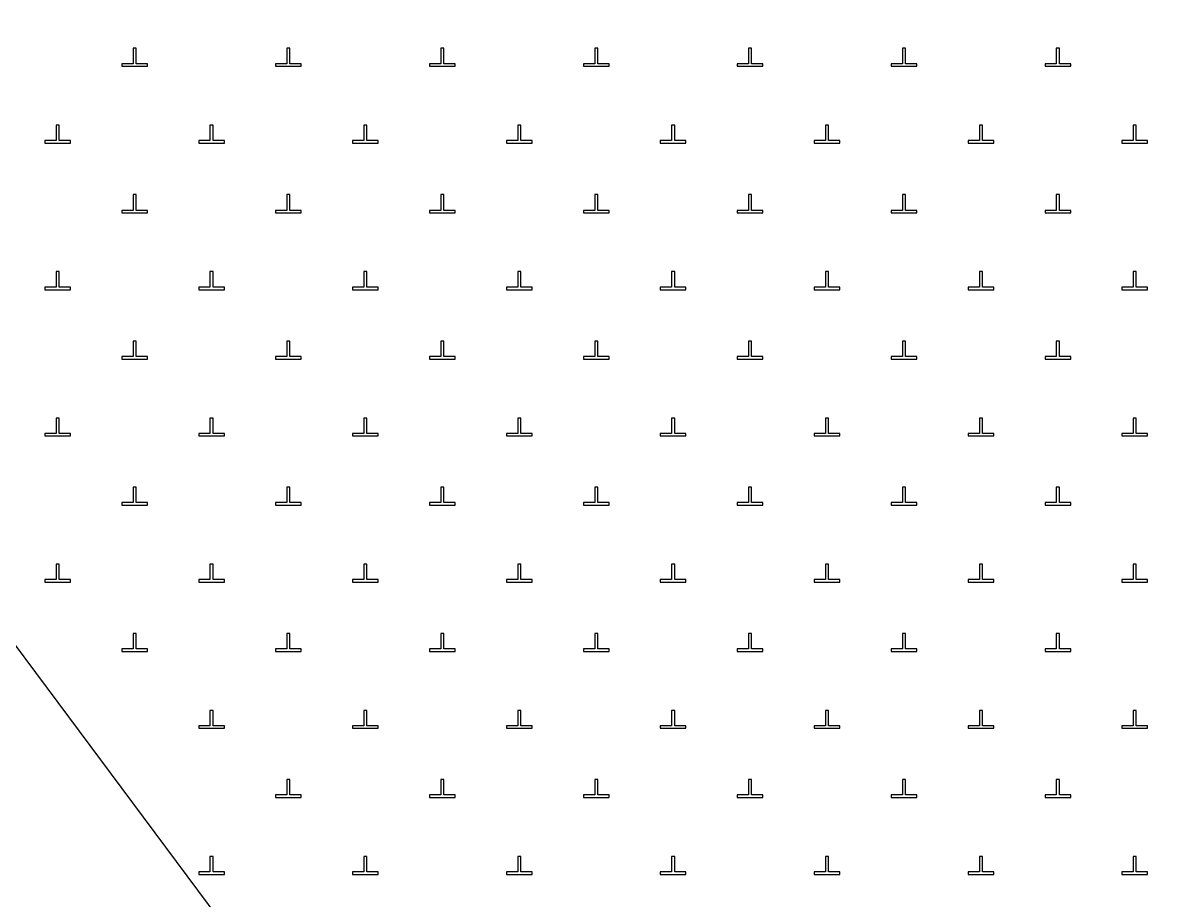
# Model space of a CAD drawing. Extents: x 550890 to 551618, y 1839259 to 1840146.
# Drawn here: x 551427.21 to 551449.31, y 1839988.17 to 1840005.28 of the extents above; entities that cross this region are included whole.
import ezdxf

# ---------------------------------------------------------------- set-up
doc = ezdxf.new("R2010")
doc.units = 0
doc.layers.add('Level 10', color=7, linetype='Continuous')
doc.layers.add('Level 19', color=7, linetype='Continuous')

msp = doc.modelspace()

# ---------------------------------------------------------------- linework, layer by layer
at = {"layer": 'Level 10'}
msp.add_lwpolyline([(551419.93, 1839941.82), (551449.31, 1839963.25), (551424.53, 1839996.55), (551383.5, 1839991.13), (551380.09, 1840000), (551364.14, 1840041.48), (551375.37, 1840077.11), (551380.41, 1840102.63)], dxfattribs=at)
at = {"layer": 'Level 19'}
for p, q in [((551429.42, 1840004.78), (551429.36, 1840004.78)), ((551429.36, 1840004.78), (551429.36, 1840004.48)), ((551429.42, 1840004.48), (551429.42, 1840004.78)), ((551432.42, 1840004.78), (551432.36, 1840004.78)), ((551432.36, 1840004.78), (551432.36, 1840004.48)), ((551432.42, 1840004.48), (551432.42, 1840004.78)), ((551435.42, 1840004.78), (551435.36, 1840004.78)), ((551435.36, 1840004.78), (551435.36, 1840004.48)), ((551435.42, 1840004.48), (551435.42, 1840004.78)), ((551438.42, 1840004.78), (551438.36, 1840004.78)), ((551438.36, 1840004.78), (551438.36, 1840004.48)), ((551438.42, 1840004.48), (551438.42, 1840004.78)), ((551441.42, 1840004.78), (551441.36, 1840004.78)), ((551441.36, 1840004.78), (551441.36, 1840004.48)), ((551441.42, 1840004.48), (551441.42, 1840004.78)), ((551444.42, 1840004.78), (551444.36, 1840004.78)), ((551444.36, 1840004.78), (551444.36, 1840004.48)), ((551444.42, 1840004.48), (551444.42, 1840004.78)), ((551447.42, 1840004.78), (551447.36, 1840004.78)), ((551447.36, 1840004.78), (551447.36, 1840004.48)), ((551447.42, 1840004.48), (551447.42, 1840004.78)), ((551429.36, 1840004.48), (551429.14, 1840004.48)), ((551429.14, 1840004.48), (551429.14, 1840004.43)), ((551429.14, 1840004.43), (551429.64, 1840004.43)), ((551429.64, 1840004.48), (551429.42, 1840004.48)), ((551429.64, 1840004.43), (551429.64, 1840004.48)), ((551432.36, 1840004.48), (551432.14, 1840004.48)), ((551432.14, 1840004.48), (551432.14, 1840004.43)), ((551432.14, 1840004.43), (551432.64, 1840004.43)), ((551432.64, 1840004.48), (551432.42, 1840004.48)), ((551432.64, 1840004.43), (551432.64, 1840004.48)), ((551435.36, 1840004.48), (551435.14, 1840004.48)), ((551435.14, 1840004.48), (551435.14, 1840004.43)), ((551435.14, 1840004.43), (551435.64, 1840004.43)), ((551435.64, 1840004.48), (551435.42, 1840004.48)), ((551435.64, 1840004.43), (551435.64, 1840004.48)), ((551438.36, 1840004.48), (551438.14, 1840004.48)), ((551438.14, 1840004.48), (551438.14, 1840004.43)), ((551438.14, 1840004.43), (551438.64, 1840004.43)), ((551438.64, 1840004.48), (551438.42, 1840004.48)), ((551438.64, 1840004.43), (551438.64, 1840004.48)), ((551441.36, 1840004.48), (551441.14, 1840004.48)), ((551441.14, 1840004.48), (551441.14, 1840004.43)), ((551441.14, 1840004.43), (551441.64, 1840004.43)), ((551441.64, 1840004.48), (551441.42, 1840004.48)), ((551441.64, 1840004.43), (551441.64, 1840004.48)), ((551444.36, 1840004.48), (551444.14, 1840004.48)), ((551444.14, 1840004.48), (551444.14, 1840004.43)), ((551444.14, 1840004.43), (551444.64, 1840004.43)), ((551444.64, 1840004.48), (551444.42, 1840004.48)), ((551444.64, 1840004.43), (551444.64, 1840004.48)), ((551447.36, 1840004.48), (551447.14, 1840004.48)), ((551447.14, 1840004.48), (551447.14, 1840004.43)), ((551447.14, 1840004.43), (551447.64, 1840004.43)), ((551447.64, 1840004.48), (551447.42, 1840004.48)), ((551447.64, 1840004.43), (551447.64, 1840004.48)), ((551427.92, 1840003.28), (551427.86, 1840003.28)), ((551427.86, 1840003.28), (551427.86, 1840002.98)), ((551427.92, 1840002.98), (551427.92, 1840003.28)), ((551430.92, 1840003.28), (551430.86, 1840003.28)), ((551430.86, 1840003.28), (551430.86, 1840002.98)), ((551430.92, 1840002.98), (551430.92, 1840003.28)), ((551433.92, 1840003.28), (551433.86, 1840003.28)), ((551433.86, 1840003.28), (551433.86, 1840002.98)), ((551433.92, 1840002.98), (551433.92, 1840003.28)), ((551436.92, 1840003.28), (551436.86, 1840003.28)), ((551436.86, 1840003.28), (551436.86, 1840002.98)), ((551436.92, 1840002.98), (551436.92, 1840003.28)), ((551439.92, 1840003.28), (551439.86, 1840003.28)), ((551439.86, 1840003.28), (551439.86, 1840002.98)), ((551439.92, 1840002.98), (551439.92, 1840003.28)), ((551442.92, 1840003.28), (551442.86, 1840003.28)), ((551442.86, 1840003.28), (551442.86, 1840002.98)), ((551442.92, 1840002.98), (551442.92, 1840003.28)), ((551445.92, 1840003.28), (551445.86, 1840003.28)), ((551445.86, 1840003.28), (551445.86, 1840002.98)), ((551445.92, 1840002.98), (551445.92, 1840003.28)), ((551448.92, 1840003.28), (551448.86, 1840003.28)), ((551448.86, 1840003.28), (551448.86, 1840002.98)), ((551448.92, 1840002.98), (551448.92, 1840003.28)), ((551427.86, 1840002.98), (551427.64, 1840002.98)), ((551427.64, 1840002.98), (551427.64, 1840002.93)), ((551427.64, 1840002.93), (551428.14, 1840002.93)), ((551428.14, 1840002.98), (551427.92, 1840002.98)), ((551428.14, 1840002.93), (551428.14, 1840002.98)), ((551430.86, 1840002.98), (551430.64, 1840002.98)), ((551430.64, 1840002.98), (551430.64, 1840002.93)), ((551430.64, 1840002.93), (551431.14, 1840002.93)), ((551431.14, 1840002.98), (551430.92, 1840002.98)), ((551431.14, 1840002.93), (551431.14, 1840002.98)), ((551433.86, 1840002.98), (551433.64, 1840002.98)), ((551433.64, 1840002.98), (551433.64, 1840002.93)), ((551433.64, 1840002.93), (551434.14, 1840002.93)), ((551434.14, 1840002.98), (551433.92, 1840002.98)), ((551434.14, 1840002.93), (551434.14, 1840002.98)), ((551436.86, 1840002.98), (551436.64, 1840002.98)), ((551436.64, 1840002.98), (551436.64, 1840002.93)), ((551436.64, 1840002.93), (551437.14, 1840002.93)), ((551437.14, 1840002.98), (551436.92, 1840002.98)), ((551437.14, 1840002.93), (551437.14, 1840002.98)), ((551439.86, 1840002.98), (551439.64, 1840002.98)), ((551439.64, 1840002.98), (551439.64, 1840002.93)), ((551439.64, 1840002.93), (551440.14, 1840002.93)), ((551440.14, 1840002.98), (551439.92, 1840002.98)), ((551440.14, 1840002.93), (551440.14, 1840002.98)), ((551442.86, 1840002.98), (551442.64, 1840002.98)), ((551442.64, 1840002.98), (551442.64, 1840002.93)), ((551442.64, 1840002.93), (551443.14, 1840002.93)), ((551443.14, 1840002.98), (551442.92, 1840002.98)), ((551443.14, 1840002.93), (551443.14, 1840002.98)), ((551445.86, 1840002.98), (551445.64, 1840002.98)), ((551445.64, 1840002.98), (551445.64, 1840002.93)), ((551445.64, 1840002.93), (551446.14, 1840002.93)), ((551446.14, 1840002.98), (551445.92, 1840002.98)), ((551446.14, 1840002.93), (551446.14, 1840002.98)), ((551448.86, 1840002.98), (551448.64, 1840002.98)), ((551448.64, 1840002.98), (551448.64, 1840002.93)), ((551448.64, 1840002.93), (551449.14, 1840002.93)), ((551449.14, 1840002.98), (551448.92, 1840002.98)), ((551449.14, 1840002.93), (551449.14, 1840002.98)), ((551429.42, 1840001.93), (551429.36, 1840001.93)), ((551429.36, 1840001.93), (551429.36, 1840001.62)), ((551429.42, 1840001.62), (551429.42, 1840001.93)), ((551432.42, 1840001.93), (551432.36, 1840001.93)), ((551432.36, 1840001.93), (551432.36, 1840001.62)), ((551432.42, 1840001.62), (551432.42, 1840001.93)), ((551435.42, 1840001.93), (551435.36, 1840001.93)), ((551435.36, 1840001.93), (551435.36, 1840001.62)), ((551435.42, 1840001.62), (551435.42, 1840001.93)), ((551438.42, 1840001.93), (551438.36, 1840001.93)), ((551438.36, 1840001.93), (551438.36, 1840001.62)), ((551438.42, 1840001.62), (551438.42, 1840001.93)), ((551441.42, 1840001.93), (551441.36, 1840001.93)), ((551441.36, 1840001.93), (551441.36, 1840001.62)), ((551441.42, 1840001.62), (551441.42, 1840001.93)), ((551444.42, 1840001.93), (551444.36, 1840001.93)), ((551444.36, 1840001.93), (551444.36, 1840001.62)), ((551444.42, 1840001.62), (551444.42, 1840001.93)), ((551447.42, 1840001.93), (551447.36, 1840001.93)), ((551447.36, 1840001.93), (551447.36, 1840001.62)), ((551447.42, 1840001.62), (551447.42, 1840001.93)), ((551429.36, 1840001.62), (551429.14, 1840001.62)), ((551429.14, 1840001.62), (551429.14, 1840001.57)), ((551429.14, 1840001.57), (551429.64, 1840001.57)), ((551429.64, 1840001.62), (551429.42, 1840001.62)), ((551429.64, 1840001.57), (551429.64, 1840001.62)), ((551432.36, 1840001.62), (551432.14, 1840001.62)), ((551432.14, 1840001.62), (551432.14, 1840001.57)), ((551432.14, 1840001.57), (551432.64, 1840001.57)), ((551432.64, 1840001.62), (551432.42, 1840001.62)), ((551432.64, 1840001.57), (551432.64, 1840001.62)), ((551435.36, 1840001.62), (551435.14, 1840001.62)), ((551435.14, 1840001.62), (551435.14, 1840001.57)), ((551435.14, 1840001.57), (551435.64, 1840001.57)), ((551435.64, 1840001.62), (551435.42, 1840001.62)), ((551435.64, 1840001.57), (551435.64, 1840001.62)), ((551438.36, 1840001.62), (551438.14, 1840001.62)), ((551438.14, 1840001.62), (551438.14, 1840001.57)), ((551438.14, 1840001.57), (551438.64, 1840001.57)), ((551438.64, 1840001.62), (551438.42, 1840001.62)), ((551438.64, 1840001.57), (551438.64, 1840001.62)), ((551441.36, 1840001.62), (551441.14, 1840001.62)), ((551441.14, 1840001.62), (551441.14, 1840001.57)), ((551441.14, 1840001.57), (551441.64, 1840001.57)), ((551441.64, 1840001.62), (551441.42, 1840001.62)), ((551441.64, 1840001.57), (551441.64, 1840001.62)), ((551444.36, 1840001.62), (551444.14, 1840001.62)), ((551444.14, 1840001.62), (551444.14, 1840001.57)), ((551444.14, 1840001.57), (551444.64, 1840001.57)), ((551444.64, 1840001.62), (551444.42, 1840001.62)), ((551444.64, 1840001.57), (551444.64, 1840001.62)), ((551447.36, 1840001.62), (551447.14, 1840001.62)), ((551447.14, 1840001.62), (551447.14, 1840001.57)), ((551447.14, 1840001.57), (551447.64, 1840001.57)), ((551447.64, 1840001.62), (551447.42, 1840001.62)), ((551447.64, 1840001.57), (551447.64, 1840001.62)), ((551427.92, 1840000.43), (551427.86, 1840000.43)), ((551427.86, 1840000.43), (551427.86, 1840000.12)), ((551427.92, 1840000.12), (551427.92, 1840000.43)), ((551430.92, 1840000.43), (551430.86, 1840000.43)), ((551430.86, 1840000.43), (551430.86, 1840000.12)), ((551430.92, 1840000.12), (551430.92, 1840000.43)), ((551433.92, 1840000.43), (551433.86, 1840000.43)), ((551433.86, 1840000.43), (551433.86, 1840000.12)), ((551433.92, 1840000.12), (551433.92, 1840000.43)), ((551436.92, 1840000.43), (551436.86, 1840000.43)), ((551436.86, 1840000.43), (551436.86, 1840000.12)), ((551436.92, 1840000.12), (551436.92, 1840000.43)), ((551439.92, 1840000.43), (551439.86, 1840000.43)), ((551439.86, 1840000.43), (551439.86, 1840000.12)), ((551439.92, 1840000.12), (551439.92, 1840000.43)), ((551442.92, 1840000.43), (551442.86, 1840000.43)), ((551442.86, 1840000.43), (551442.86, 1840000.12)), ((551442.92, 1840000.12), (551442.92, 1840000.43)), ((551445.92, 1840000.43), (551445.86, 1840000.43)), ((551445.86, 1840000.43), (551445.86, 1840000.12)), ((551445.92, 1840000.12), (551445.92, 1840000.43)), ((551448.92, 1840000.43), (551448.86, 1840000.43)), ((551448.86, 1840000.43), (551448.86, 1840000.12)), ((551448.92, 1840000.12), (551448.92, 1840000.43)), ((551427.86, 1840000.12), (551427.64, 1840000.12)), ((551427.64, 1840000.12), (551427.64, 1840000.07)), ((551428.14, 1840000.12), (551427.92, 1840000.12)), ((551428.14, 1840000.07), (551428.14, 1840000.12)), ((551430.86, 1840000.12), (551430.64, 1840000.12)), ((551430.64, 1840000.12), (551430.64, 1840000.07)), ((551431.14, 1840000.12), (551430.92, 1840000.12)), ((551431.14, 1840000.07), (551431.14, 1840000.12)), ((551433.86, 1840000.12), (551433.64, 1840000.12)), ((551433.64, 1840000.12), (551433.64, 1840000.07)), ((551434.14, 1840000.12), (551433.92, 1840000.12)), ((551434.14, 1840000.07), (551434.14, 1840000.12)), ((551436.86, 1840000.12), (551436.64, 1840000.12)), ((551436.64, 1840000.12), (551436.64, 1840000.07)), ((551437.14, 1840000.12), (551436.92, 1840000.12)), ((551437.14, 1840000.07), (551437.14, 1840000.12)), ((551439.86, 1840000.12), (551439.64, 1840000.12)), ((551439.64, 1840000.12), (551439.64, 1840000.07)), ((551440.14, 1840000.12), (551439.92, 1840000.12)), ((551440.14, 1840000.07), (551440.14, 1840000.12)), ((551442.86, 1840000.12), (551442.64, 1840000.12)), ((551442.64, 1840000.12), (551442.64, 1840000.07)), ((551443.14, 1840000.12), (551442.92, 1840000.12)), ((551443.14, 1840000.07), (551443.14, 1840000.12)), ((551445.86, 1840000.12), (551445.64, 1840000.12)), ((551445.64, 1840000.12), (551445.64, 1840000.07)), ((551446.14, 1840000.12), (551445.92, 1840000.12)), ((551446.14, 1840000.07), (551446.14, 1840000.12)), ((551448.86, 1840000.12), (551448.64, 1840000.12)), ((551448.64, 1840000.12), (551448.64, 1840000.07)), ((551449.14, 1840000.12), (551448.92, 1840000.12)), ((551449.14, 1840000.07), (551449.14, 1840000.12)), ((551427.64, 1840000.07), (551428.14, 1840000.07)), ((551430.64, 1840000.07), (551431.14, 1840000.07)), ((551433.64, 1840000.07), (551434.14, 1840000.07)), ((551436.64, 1840000.07), (551437.14, 1840000.07)), ((551439.64, 1840000.07), (551440.14, 1840000.07)), ((551442.64, 1840000.07), (551443.14, 1840000.07)), ((551445.64, 1840000.07), (551446.14, 1840000.07)), ((551448.64, 1840000.07), (551449.14, 1840000.07)), ((551429.42, 1839999.07), (551429.36, 1839999.07)), ((551429.36, 1839999.07), (551429.36, 1839998.77)), ((551429.42, 1839998.77), (551429.42, 1839999.07)), ((551432.42, 1839999.07), (551432.36, 1839999.07)), ((551432.36, 1839999.07), (551432.36, 1839998.77)), ((551432.42, 1839998.77), (551432.42, 1839999.07)), ((551435.42, 1839999.07), (551435.36, 1839999.07)), ((551435.36, 1839999.07), (551435.36, 1839998.77)), ((551435.42, 1839998.77), (551435.42, 1839999.07)), ((551438.42, 1839999.07), (551438.36, 1839999.07)), ((551438.36, 1839999.07), (551438.36, 1839998.77)), ((551438.42, 1839998.77), (551438.42, 1839999.07)), ((551441.42, 1839999.07), (551441.36, 1839999.07)), ((551441.36, 1839999.07), (551441.36, 1839998.77)), ((551441.42, 1839998.77), (551441.42, 1839999.07)), ((551444.42, 1839999.07), (551444.36, 1839999.07)), ((551444.36, 1839999.07), (551444.36, 1839998.77)), ((551444.42, 1839998.77), (551444.42, 1839999.07)), ((551447.42, 1839999.07), (551447.36, 1839999.07)), ((551447.36, 1839999.07), (551447.36, 1839998.77)), ((551447.42, 1839998.77), (551447.42, 1839999.07)), ((551429.36, 1839998.77), (551429.14, 1839998.77)), ((551429.14, 1839998.77), (551429.14, 1839998.72)), ((551429.14, 1839998.72), (551429.64, 1839998.72)), ((551429.64, 1839998.77), (551429.42, 1839998.77)), ((551429.64, 1839998.72), (551429.64, 1839998.77)), ((551432.36, 1839998.77), (551432.14, 1839998.77)), ((551432.14, 1839998.77), (551432.14, 1839998.72)), ((551432.14, 1839998.72), (551432.64, 1839998.72)), ((551432.64, 1839998.77), (551432.42, 1839998.77)), ((551432.64, 1839998.72), (551432.64, 1839998.77)), ((551435.36, 1839998.77), (551435.14, 1839998.77)), ((551435.14, 1839998.77), (551435.14, 1839998.72)), ((551435.14, 1839998.72), (551435.64, 1839998.72)), ((551435.64, 1839998.77), (551435.42, 1839998.77)), ((551435.64, 1839998.72), (551435.64, 1839998.77)), ((551438.36, 1839998.77), (551438.14, 1839998.77)), ((551438.14, 1839998.77), (551438.14, 1839998.72)), ((551438.14, 1839998.72), (551438.64, 1839998.72)), ((551438.64, 1839998.77), (551438.42, 1839998.77)), ((551438.64, 1839998.72), (551438.64, 1839998.77)), ((551441.36, 1839998.77), (551441.14, 1839998.77)), ((551441.14, 1839998.77), (551441.14, 1839998.72)), ((551441.14, 1839998.72), (551441.64, 1839998.72)), ((551441.64, 1839998.77), (551441.42, 1839998.77)), ((551441.64, 1839998.72), (551441.64, 1839998.77)), ((551444.36, 1839998.77), (551444.14, 1839998.77)), ((551444.14, 1839998.77), (551444.14, 1839998.72)), ((551444.14, 1839998.72), (551444.64, 1839998.72)), ((551444.64, 1839998.77), (551444.42, 1839998.77)), ((551444.64, 1839998.72), (551444.64, 1839998.77)), ((551447.36, 1839998.77), (551447.14, 1839998.77)), ((551447.14, 1839998.77), (551447.14, 1839998.72)), ((551447.14, 1839998.72), (551447.64, 1839998.72)), ((551447.64, 1839998.77), (551447.42, 1839998.77)), ((551447.64, 1839998.72), (551447.64, 1839998.77)), ((551427.92, 1839997.57), (551427.86, 1839997.57)), ((551427.86, 1839997.57), (551427.86, 1839997.27)), ((551427.92, 1839997.27), (551427.92, 1839997.57)), ((551430.92, 1839997.57), (551430.86, 1839997.57)), ((551430.86, 1839997.57), (551430.86, 1839997.27)), ((551430.92, 1839997.27), (551430.92, 1839997.57)), ((551433.92, 1839997.57), (551433.86, 1839997.57)), ((551433.86, 1839997.57), (551433.86, 1839997.27)), ((551433.92, 1839997.27), (551433.92, 1839997.57)), ((551436.92, 1839997.57), (551436.86, 1839997.57)), ((551436.86, 1839997.57), (551436.86, 1839997.27)), ((551436.92, 1839997.27), (551436.92, 1839997.57)), ((551439.92, 1839997.57), (551439.86, 1839997.57)), ((551439.86, 1839997.57), (551439.86, 1839997.27)), ((551439.92, 1839997.27), (551439.92, 1839997.57)), ((551442.92, 1839997.57), (551442.86, 1839997.57)), ((551442.86, 1839997.57), (551442.86, 1839997.27)), ((551442.92, 1839997.27), (551442.92, 1839997.57)), ((551445.92, 1839997.57), (551445.86, 1839997.57)), ((551445.86, 1839997.57), (551445.86, 1839997.27)), ((551445.92, 1839997.27), (551445.92, 1839997.57)), ((551448.92, 1839997.57), (551448.86, 1839997.57)), ((551448.86, 1839997.57), (551448.86, 1839997.27)), ((551448.92, 1839997.27), (551448.92, 1839997.57)), ((551427.86, 1839997.27), (551427.64, 1839997.27)), ((551427.64, 1839997.27), (551427.64, 1839997.22)), ((551428.14, 1839997.27), (551427.92, 1839997.27)), ((551428.14, 1839997.22), (551428.14, 1839997.27)), ((551430.86, 1839997.27), (551430.64, 1839997.27)), ((551430.64, 1839997.27), (551430.64, 1839997.22)), ((551431.14, 1839997.27), (551430.92, 1839997.27)), ((551431.14, 1839997.22), (551431.14, 1839997.27)), ((551433.86, 1839997.27), (551433.64, 1839997.27)), ((551433.64, 1839997.27), (551433.64, 1839997.22)), ((551434.14, 1839997.27), (551433.92, 1839997.27)), ((551434.14, 1839997.22), (551434.14, 1839997.27)), ((551436.86, 1839997.27), (551436.64, 1839997.27)), ((551436.64, 1839997.27), (551436.64, 1839997.22)), ((551437.14, 1839997.27), (551436.92, 1839997.27)), ((551437.14, 1839997.22), (551437.14, 1839997.27)), ((551439.86, 1839997.27), (551439.64, 1839997.27)), ((551439.64, 1839997.27), (551439.64, 1839997.22)), ((551440.14, 1839997.27), (551439.92, 1839997.27)), ((551440.14, 1839997.22), (551440.14, 1839997.27)), ((551442.86, 1839997.27), (551442.64, 1839997.27)), ((551442.64, 1839997.27), (551442.64, 1839997.22)), ((551443.14, 1839997.27), (551442.92, 1839997.27)), ((551443.14, 1839997.22), (551443.14, 1839997.27)), ((551445.86, 1839997.27), (551445.64, 1839997.27)), ((551445.64, 1839997.27), (551445.64, 1839997.22)), ((551446.14, 1839997.27), (551445.92, 1839997.27)), ((551446.14, 1839997.22), (551446.14, 1839997.27)), ((551448.86, 1839997.27), (551448.64, 1839997.27)), ((551448.64, 1839997.27), (551448.64, 1839997.22)), ((551449.14, 1839997.27), (551448.92, 1839997.27)), ((551449.14, 1839997.22), (551449.14, 1839997.27)), ((551427.64, 1839997.22), (551428.14, 1839997.22)), ((551430.64, 1839997.22), (551431.14, 1839997.22)), ((551433.64, 1839997.22), (551434.14, 1839997.22)), ((551436.64, 1839997.22), (551437.14, 1839997.22)), ((551439.64, 1839997.22), (551440.14, 1839997.22)), ((551442.64, 1839997.22), (551443.14, 1839997.22)), ((551445.64, 1839997.22), (551446.14, 1839997.22)), ((551448.64, 1839997.22), (551449.14, 1839997.22)), ((551429.42, 1839996.22), (551429.36, 1839996.22)), ((551429.36, 1839996.22), (551429.36, 1839995.92)), ((551429.42, 1839995.92), (551429.42, 1839996.22)), ((551432.42, 1839996.22), (551432.36, 1839996.22)), ((551432.36, 1839996.22), (551432.36, 1839995.92)), ((551432.42, 1839995.92), (551432.42, 1839996.22)), ((551435.42, 1839996.22), (551435.36, 1839996.22)), ((551435.36, 1839996.22), (551435.36, 1839995.92)), ((551435.42, 1839995.92), (551435.42, 1839996.22)), ((551438.42, 1839996.22), (551438.36, 1839996.22)), ((551438.36, 1839996.22), (551438.36, 1839995.92)), ((551438.42, 1839995.92), (551438.42, 1839996.22)), ((551441.42, 1839996.22), (551441.36, 1839996.22)), ((551441.36, 1839996.22), (551441.36, 1839995.92)), ((551441.42, 1839995.92), (551441.42, 1839996.22)), ((551444.42, 1839996.22), (551444.36, 1839996.22)), ((551444.36, 1839996.22), (551444.36, 1839995.92)), ((551444.42, 1839995.92), (551444.42, 1839996.22)), ((551447.42, 1839996.22), (551447.36, 1839996.22)), ((551447.36, 1839996.22), (551447.36, 1839995.92)), ((551447.42, 1839995.92), (551447.42, 1839996.22)), ((551429.36, 1839995.92), (551429.14, 1839995.92)), ((551429.14, 1839995.92), (551429.14, 1839995.87)), ((551429.14, 1839995.87), (551429.64, 1839995.87)), ((551429.64, 1839995.92), (551429.42, 1839995.92)), ((551429.64, 1839995.87), (551429.64, 1839995.92)), ((551432.36, 1839995.92), (551432.14, 1839995.92)), ((551432.14, 1839995.92), (551432.14, 1839995.87)), ((551432.14, 1839995.87), (551432.64, 1839995.87)), ((551432.64, 1839995.92), (551432.42, 1839995.92)), ((551432.64, 1839995.87), (551432.64, 1839995.92)), ((551435.36, 1839995.92), (551435.14, 1839995.92)), ((551435.14, 1839995.92), (551435.14, 1839995.87)), ((551435.14, 1839995.87), (551435.64, 1839995.87)), ((551435.64, 1839995.92), (551435.42, 1839995.92)), ((551435.64, 1839995.87), (551435.64, 1839995.92)), ((551438.36, 1839995.92), (551438.14, 1839995.92)), ((551438.14, 1839995.92), (551438.14, 1839995.87)), ((551438.14, 1839995.87), (551438.64, 1839995.87)), ((551438.64, 1839995.92), (551438.42, 1839995.92)), ((551438.64, 1839995.87), (551438.64, 1839995.92)), ((551441.36, 1839995.92), (551441.14, 1839995.92)), ((551441.14, 1839995.92), (551441.14, 1839995.87)), ((551441.14, 1839995.87), (551441.64, 1839995.87)), ((551441.64, 1839995.92), (551441.42, 1839995.92)), ((551441.64, 1839995.87), (551441.64, 1839995.92)), ((551444.36, 1839995.92), (551444.14, 1839995.92)), ((551444.14, 1839995.92), (551444.14, 1839995.87)), ((551444.14, 1839995.87), (551444.64, 1839995.87)), ((551444.64, 1839995.92), (551444.42, 1839995.92)), ((551444.64, 1839995.87), (551444.64, 1839995.92)), ((551447.36, 1839995.92), (551447.14, 1839995.92)), ((551447.14, 1839995.92), (551447.14, 1839995.87)), ((551447.14, 1839995.87), (551447.64, 1839995.87)), ((551447.64, 1839995.92), (551447.42, 1839995.92)), ((551447.64, 1839995.87), (551447.64, 1839995.92)), ((551427.92, 1839994.72), (551427.86, 1839994.72)), ((551427.86, 1839994.72), (551427.86, 1839994.42)), ((551427.92, 1839994.42), (551427.92, 1839994.72)), ((551430.92, 1839994.72), (551430.86, 1839994.72)), ((551430.86, 1839994.72), (551430.86, 1839994.42)), ((551430.92, 1839994.42), (551430.92, 1839994.72)), ((551433.92, 1839994.72), (551433.86, 1839994.72)), ((551433.86, 1839994.72), (551433.86, 1839994.42)), ((551433.92, 1839994.42), (551433.92, 1839994.72)), ((551436.92, 1839994.72), (551436.86, 1839994.72)), ((551436.86, 1839994.72), (551436.86, 1839994.42)), ((551436.92, 1839994.42), (551436.92, 1839994.72)), ((551439.92, 1839994.72), (551439.86, 1839994.72)), ((551439.86, 1839994.72), (551439.86, 1839994.42)), ((551439.92, 1839994.42), (551439.92, 1839994.72)), ((551442.92, 1839994.72), (551442.86, 1839994.72)), ((551442.86, 1839994.72), (551442.86, 1839994.42)), ((551442.92, 1839994.42), (551442.92, 1839994.72)), ((551445.92, 1839994.72), (551445.86, 1839994.72)), ((551445.86, 1839994.72), (551445.86, 1839994.42)), ((551445.92, 1839994.42), (551445.92, 1839994.72)), ((551448.92, 1839994.72), (551448.86, 1839994.72)), ((551448.86, 1839994.72), (551448.86, 1839994.42)), ((551448.92, 1839994.42), (551448.92, 1839994.72)), ((551427.86, 1839994.42), (551427.64, 1839994.42)), ((551427.64, 1839994.42), (551427.64, 1839994.37)), ((551428.14, 1839994.42), (551427.92, 1839994.42)), ((551428.14, 1839994.37), (551428.14, 1839994.42)), ((551430.86, 1839994.42), (551430.64, 1839994.42)), ((551430.64, 1839994.42), (551430.64, 1839994.37)), ((551431.14, 1839994.42), (551430.92, 1839994.42)), ((551431.14, 1839994.37), (551431.14, 1839994.42)), ((551433.86, 1839994.42), (551433.64, 1839994.42)), ((551433.64, 1839994.42), (551433.64, 1839994.37)), ((551434.14, 1839994.42), (551433.92, 1839994.42)), ((551434.14, 1839994.37), (551434.14, 1839994.42)), ((551436.86, 1839994.42), (551436.64, 1839994.42)), ((551436.64, 1839994.42), (551436.64, 1839994.37)), ((551437.14, 1839994.42), (551436.92, 1839994.42)), ((551437.14, 1839994.37), (551437.14, 1839994.42)), ((551439.86, 1839994.42), (551439.64, 1839994.42)), ((551439.64, 1839994.42), (551439.64, 1839994.37)), ((551440.14, 1839994.42), (551439.92, 1839994.42)), ((551440.14, 1839994.37), (551440.14, 1839994.42)), ((551442.86, 1839994.42), (551442.64, 1839994.42)), ((551442.64, 1839994.42), (551442.64, 1839994.37)), ((551443.14, 1839994.42), (551442.92, 1839994.42)), ((551443.14, 1839994.37), (551443.14, 1839994.42)), ((551445.86, 1839994.42), (551445.64, 1839994.42)), ((551445.64, 1839994.42), (551445.64, 1839994.37)), ((551446.14, 1839994.42), (551445.92, 1839994.42)), ((551446.14, 1839994.37), (551446.14, 1839994.42)), ((551448.86, 1839994.42), (551448.64, 1839994.42)), ((551448.64, 1839994.42), (551448.64, 1839994.37)), ((551449.14, 1839994.42), (551448.92, 1839994.42)), ((551449.14, 1839994.37), (551449.14, 1839994.42)), ((551427.64, 1839994.37), (551428.14, 1839994.37)), ((551430.64, 1839994.37), (551431.14, 1839994.37)), ((551433.64, 1839994.37), (551434.14, 1839994.37)), ((551436.64, 1839994.37), (551437.14, 1839994.37)), ((551439.64, 1839994.37), (551440.14, 1839994.37)), ((551442.64, 1839994.37), (551443.14, 1839994.37)), ((551445.64, 1839994.37), (551446.14, 1839994.37)), ((551448.64, 1839994.37), (551449.14, 1839994.37)), ((551429.42, 1839993.37), (551429.36, 1839993.37)), ((551429.36, 1839993.37), (551429.36, 1839993.07)), ((551429.42, 1839993.07), (551429.42, 1839993.37)), ((551432.42, 1839993.37), (551432.36, 1839993.37)), ((551432.36, 1839993.37), (551432.36, 1839993.07)), ((551432.42, 1839993.07), (551432.42, 1839993.37)), ((551435.42, 1839993.37), (551435.36, 1839993.37)), ((551435.36, 1839993.37), (551435.36, 1839993.07)), ((551435.42, 1839993.07), (551435.42, 1839993.37)), ((551438.42, 1839993.37), (551438.36, 1839993.37)), ((551438.36, 1839993.37), (551438.36, 1839993.07)), ((551438.42, 1839993.07), (551438.42, 1839993.37)), ((551441.42, 1839993.37), (551441.36, 1839993.37)), ((551441.36, 1839993.37), (551441.36, 1839993.07)), ((551441.42, 1839993.07), (551441.42, 1839993.37)), ((551444.42, 1839993.37), (551444.36, 1839993.37)), ((551444.36, 1839993.37), (551444.36, 1839993.07)), ((551444.42, 1839993.07), (551444.42, 1839993.37)), ((551447.42, 1839993.37), (551447.36, 1839993.37)), ((551447.36, 1839993.37), (551447.36, 1839993.07)), ((551447.42, 1839993.07), (551447.42, 1839993.37)), ((551429.36, 1839993.07), (551429.14, 1839993.07)), ((551429.14, 1839993.07), (551429.14, 1839993.02)), ((551429.64, 1839993.07), (551429.42, 1839993.07)), ((551429.64, 1839993.02), (551429.64, 1839993.07)), ((551432.36, 1839993.07), (551432.14, 1839993.07)), ((551432.14, 1839993.07), (551432.14, 1839993.02)), ((551432.64, 1839993.07), (551432.42, 1839993.07)), ((551432.64, 1839993.02), (551432.64, 1839993.07)), ((551435.36, 1839993.07), (551435.14, 1839993.07)), ((551435.14, 1839993.07), (551435.14, 1839993.02)), ((551435.64, 1839993.07), (551435.42, 1839993.07)), ((551435.64, 1839993.02), (551435.64, 1839993.07)), ((551438.36, 1839993.07), (551438.14, 1839993.07)), ((551438.14, 1839993.07), (551438.14, 1839993.02)), ((551438.64, 1839993.07), (551438.42, 1839993.07)), ((551438.64, 1839993.02), (551438.64, 1839993.07)), ((551441.36, 1839993.07), (551441.14, 1839993.07)), ((551441.14, 1839993.07), (551441.14, 1839993.02)), ((551441.64, 1839993.07), (551441.42, 1839993.07)), ((551441.64, 1839993.02), (551441.64, 1839993.07)), ((551444.36, 1839993.07), (551444.14, 1839993.07)), ((551444.14, 1839993.07), (551444.14, 1839993.02)), ((551444.64, 1839993.07), (551444.42, 1839993.07)), ((551444.64, 1839993.02), (551444.64, 1839993.07)), ((551447.36, 1839993.07), (551447.14, 1839993.07)), ((551447.14, 1839993.07), (551447.14, 1839993.02)), ((551447.64, 1839993.07), (551447.42, 1839993.07)), ((551447.64, 1839993.02), (551447.64, 1839993.07)), ((551429.14, 1839993.02), (551429.64, 1839993.02)), ((551432.14, 1839993.02), (551432.64, 1839993.02)), ((551435.14, 1839993.02), (551435.64, 1839993.02)), ((551438.14, 1839993.02), (551438.64, 1839993.02)), ((551441.14, 1839993.02), (551441.64, 1839993.02)), ((551444.14, 1839993.02), (551444.64, 1839993.02)), ((551447.14, 1839993.02), (551447.64, 1839993.02)), ((551430.92, 1839991.87), (551430.86, 1839991.87)), ((551430.86, 1839991.87), (551430.86, 1839991.57)), ((551430.92, 1839991.57), (551430.92, 1839991.87)), ((551433.92, 1839991.87), (551433.86, 1839991.87)), ((551433.86, 1839991.87), (551433.86, 1839991.57)), ((551433.92, 1839991.57), (551433.92, 1839991.87)), ((551436.92, 1839991.87), (551436.86, 1839991.87)), ((551436.86, 1839991.87), (551436.86, 1839991.57)), ((551436.92, 1839991.57), (551436.92, 1839991.87)), ((551439.92, 1839991.87), (551439.86, 1839991.87)), ((551439.86, 1839991.87), (551439.86, 1839991.57)), ((551439.92, 1839991.57), (551439.92, 1839991.87)), ((551442.92, 1839991.87), (551442.86, 1839991.87)), ((551442.86, 1839991.87), (551442.86, 1839991.57)), ((551442.92, 1839991.57), (551442.92, 1839991.87)), ((551445.92, 1839991.87), (551445.86, 1839991.87)), ((551445.86, 1839991.87), (551445.86, 1839991.57)), ((551445.92, 1839991.57), (551445.92, 1839991.87)), ((551448.92, 1839991.87), (551448.86, 1839991.87)), ((551448.86, 1839991.87), (551448.86, 1839991.57)), ((551448.92, 1839991.57), (551448.92, 1839991.87)), ((551430.86, 1839991.57), (551430.64, 1839991.57)), ((551430.64, 1839991.57), (551430.64, 1839991.52)), ((551430.64, 1839991.52), (551431.14, 1839991.52)), ((551431.14, 1839991.57), (551430.92, 1839991.57)), ((551431.14, 1839991.52), (551431.14, 1839991.57)), ((551433.86, 1839991.57), (551433.64, 1839991.57)), ((551433.64, 1839991.57), (551433.64, 1839991.52)), ((551433.64, 1839991.52), (551434.14, 1839991.52)), ((551434.14, 1839991.57), (551433.92, 1839991.57)), ((551434.14, 1839991.52), (551434.14, 1839991.57)), ((551436.86, 1839991.57), (551436.64, 1839991.57)), ((551436.64, 1839991.57), (551436.64, 1839991.52)), ((551436.64, 1839991.52), (551437.14, 1839991.52)), ((551437.14, 1839991.57), (551436.92, 1839991.57)), ((551437.14, 1839991.52), (551437.14, 1839991.57)), ((551439.86, 1839991.57), (551439.64, 1839991.57)), ((551439.64, 1839991.57), (551439.64, 1839991.52)), ((551439.64, 1839991.52), (551440.14, 1839991.52)), ((551440.14, 1839991.57), (551439.92, 1839991.57)), ((551440.14, 1839991.52), (551440.14, 1839991.57)), ((551442.86, 1839991.57), (551442.64, 1839991.57)), ((551442.64, 1839991.57), (551442.64, 1839991.52)), ((551442.64, 1839991.52), (551443.14, 1839991.52)), ((551443.14, 1839991.57), (551442.92, 1839991.57)), ((551443.14, 1839991.52), (551443.14, 1839991.57)), ((551445.86, 1839991.57), (551445.64, 1839991.57)), ((551445.64, 1839991.57), (551445.64, 1839991.52)), ((551445.64, 1839991.52), (551446.14, 1839991.52)), ((551446.14, 1839991.57), (551445.92, 1839991.57)), ((551446.14, 1839991.52), (551446.14, 1839991.57)), ((551448.86, 1839991.57), (551448.64, 1839991.57)), ((551448.64, 1839991.57), (551448.64, 1839991.52)), ((551448.64, 1839991.52), (551449.14, 1839991.52)), ((551449.14, 1839991.57), (551448.92, 1839991.57)), ((551449.14, 1839991.52), (551449.14, 1839991.57)), ((551432.42, 1839990.52), (551432.36, 1839990.52)), ((551432.36, 1839990.52), (551432.36, 1839990.22)), ((551432.42, 1839990.22), (551432.42, 1839990.52)), ((551435.42, 1839990.52), (551435.36, 1839990.52)), ((551435.36, 1839990.52), (551435.36, 1839990.22)), ((551435.42, 1839990.22), (551435.42, 1839990.52)), ((551438.42, 1839990.52), (551438.36, 1839990.52)), ((551438.36, 1839990.52), (551438.36, 1839990.22)), ((551438.42, 1839990.22), (551438.42, 1839990.52)), ((551441.42, 1839990.52), (551441.36, 1839990.52)), ((551441.36, 1839990.52), (551441.36, 1839990.22)), ((551441.42, 1839990.22), (551441.42, 1839990.52)), ((551444.42, 1839990.52), (551444.36, 1839990.52)), ((551444.36, 1839990.52), (551444.36, 1839990.22)), ((551444.42, 1839990.22), (551444.42, 1839990.52)), ((551447.42, 1839990.52), (551447.36, 1839990.52)), ((551447.36, 1839990.52), (551447.36, 1839990.22)), ((551447.42, 1839990.22), (551447.42, 1839990.52)), ((551432.36, 1839990.22), (551432.14, 1839990.22)), ((551432.14, 1839990.22), (551432.14, 1839990.17)), ((551432.64, 1839990.22), (551432.42, 1839990.22)), ((551432.64, 1839990.17), (551432.64, 1839990.22)), ((551435.36, 1839990.22), (551435.14, 1839990.22)), ((551435.14, 1839990.22), (551435.14, 1839990.17)), ((551435.64, 1839990.22), (551435.42, 1839990.22)), ((551435.64, 1839990.17), (551435.64, 1839990.22)), ((551438.36, 1839990.22), (551438.14, 1839990.22)), ((551438.14, 1839990.22), (551438.14, 1839990.17)), ((551438.64, 1839990.22), (551438.42, 1839990.22)), ((551438.64, 1839990.17), (551438.64, 1839990.22)), ((551441.36, 1839990.22), (551441.14, 1839990.22)), ((551441.14, 1839990.22), (551441.14, 1839990.17)), ((551441.64, 1839990.22), (551441.42, 1839990.22)), ((551441.64, 1839990.17), (551441.64, 1839990.22)), ((551444.36, 1839990.22), (551444.14, 1839990.22)), ((551444.14, 1839990.22), (551444.14, 1839990.17)), ((551444.64, 1839990.22), (551444.42, 1839990.22)), ((551444.64, 1839990.17), (551444.64, 1839990.22)), ((551447.36, 1839990.22), (551447.14, 1839990.22)), ((551447.14, 1839990.22), (551447.14, 1839990.17)), ((551447.64, 1839990.22), (551447.42, 1839990.22)), ((551447.64, 1839990.17), (551447.64, 1839990.22)), ((551432.14, 1839990.17), (551432.64, 1839990.17)), ((551435.14, 1839990.17), (551435.64, 1839990.17)), ((551438.14, 1839990.17), (551438.64, 1839990.17)), ((551441.14, 1839990.17), (551441.64, 1839990.17)), ((551444.14, 1839990.17), (551444.64, 1839990.17)), ((551447.14, 1839990.17), (551447.64, 1839990.17)), ((551430.92, 1839989.02), (551430.86, 1839989.02)), ((551430.86, 1839989.02), (551430.86, 1839988.72)), ((551430.92, 1839988.72), (551430.92, 1839989.02)), ((551433.92, 1839989.02), (551433.86, 1839989.02)), ((551433.86, 1839989.02), (551433.86, 1839988.72)), ((551433.92, 1839988.72), (551433.92, 1839989.02)), ((551436.92, 1839989.02), (551436.86, 1839989.02)), ((551436.86, 1839989.02), (551436.86, 1839988.72)), ((551436.92, 1839988.72), (551436.92, 1839989.02)), ((551439.92, 1839989.02), (551439.86, 1839989.02)), ((551439.86, 1839989.02), (551439.86, 1839988.72)), ((551439.92, 1839988.72), (551439.92, 1839989.02)), ((551442.92, 1839989.02), (551442.86, 1839989.02)), ((551442.86, 1839989.02), (551442.86, 1839988.72)), ((551442.92, 1839988.72), (551442.92, 1839989.02)), ((551445.92, 1839989.02), (551445.86, 1839989.02)), ((551445.86, 1839989.02), (551445.86, 1839988.72)), ((551445.92, 1839988.72), (551445.92, 1839989.02)), ((551448.92, 1839989.02), (551448.86, 1839989.02)), ((551448.86, 1839989.02), (551448.86, 1839988.72)), ((551448.92, 1839988.72), (551448.92, 1839989.02)), ((551430.86, 1839988.72), (551430.64, 1839988.72)), ((551430.64, 1839988.72), (551430.64, 1839988.67)), ((551430.64, 1839988.67), (551431.14, 1839988.67)), ((551431.14, 1839988.72), (551430.92, 1839988.72)), ((551431.14, 1839988.67), (551431.14, 1839988.72)), ((551433.86, 1839988.72), (551433.64, 1839988.72)), ((551433.64, 1839988.72), (551433.64, 1839988.67)), ((551433.64, 1839988.67), (551434.14, 1839988.67)), ((551434.14, 1839988.72), (551433.92, 1839988.72)), ((551434.14, 1839988.67), (551434.14, 1839988.72)), ((551436.86, 1839988.72), (551436.64, 1839988.72)), ((551436.64, 1839988.72), (551436.64, 1839988.67)), ((551436.64, 1839988.67), (551437.14, 1839988.67)), ((551437.14, 1839988.72), (551436.92, 1839988.72)), ((551437.14, 1839988.67), (551437.14, 1839988.72)), ((551439.86, 1839988.72), (551439.64, 1839988.72)), ((551439.64, 1839988.72), (551439.64, 1839988.67)), ((551439.64, 1839988.67), (551440.14, 1839988.67)), ((551440.14, 1839988.72), (551439.92, 1839988.72)), ((551440.14, 1839988.67), (551440.14, 1839988.72)), ((551442.86, 1839988.72), (551442.64, 1839988.72)), ((551442.64, 1839988.72), (551442.64, 1839988.67)), ((551442.64, 1839988.67), (551443.14, 1839988.67)), ((551443.14, 1839988.72), (551442.92, 1839988.72)), ((551443.14, 1839988.67), (551443.14, 1839988.72)), ((551445.86, 1839988.72), (551445.64, 1839988.72)), ((551445.64, 1839988.72), (551445.64, 1839988.67)), ((551445.64, 1839988.67), (551446.14, 1839988.67)), ((551446.14, 1839988.72), (551445.92, 1839988.72)), ((551446.14, 1839988.67), (551446.14, 1839988.72)), ((551448.86, 1839988.72), (551448.64, 1839988.72)), ((551448.64, 1839988.72), (551448.64, 1839988.67)), ((551448.64, 1839988.67), (551449.14, 1839988.67)), ((551449.14, 1839988.72), (551448.92, 1839988.72)), ((551449.14, 1839988.67), (551449.14, 1839988.72))]:
    msp.add_line(p, q, dxfattribs=at)

doc.saveas('drawing.dxf')
